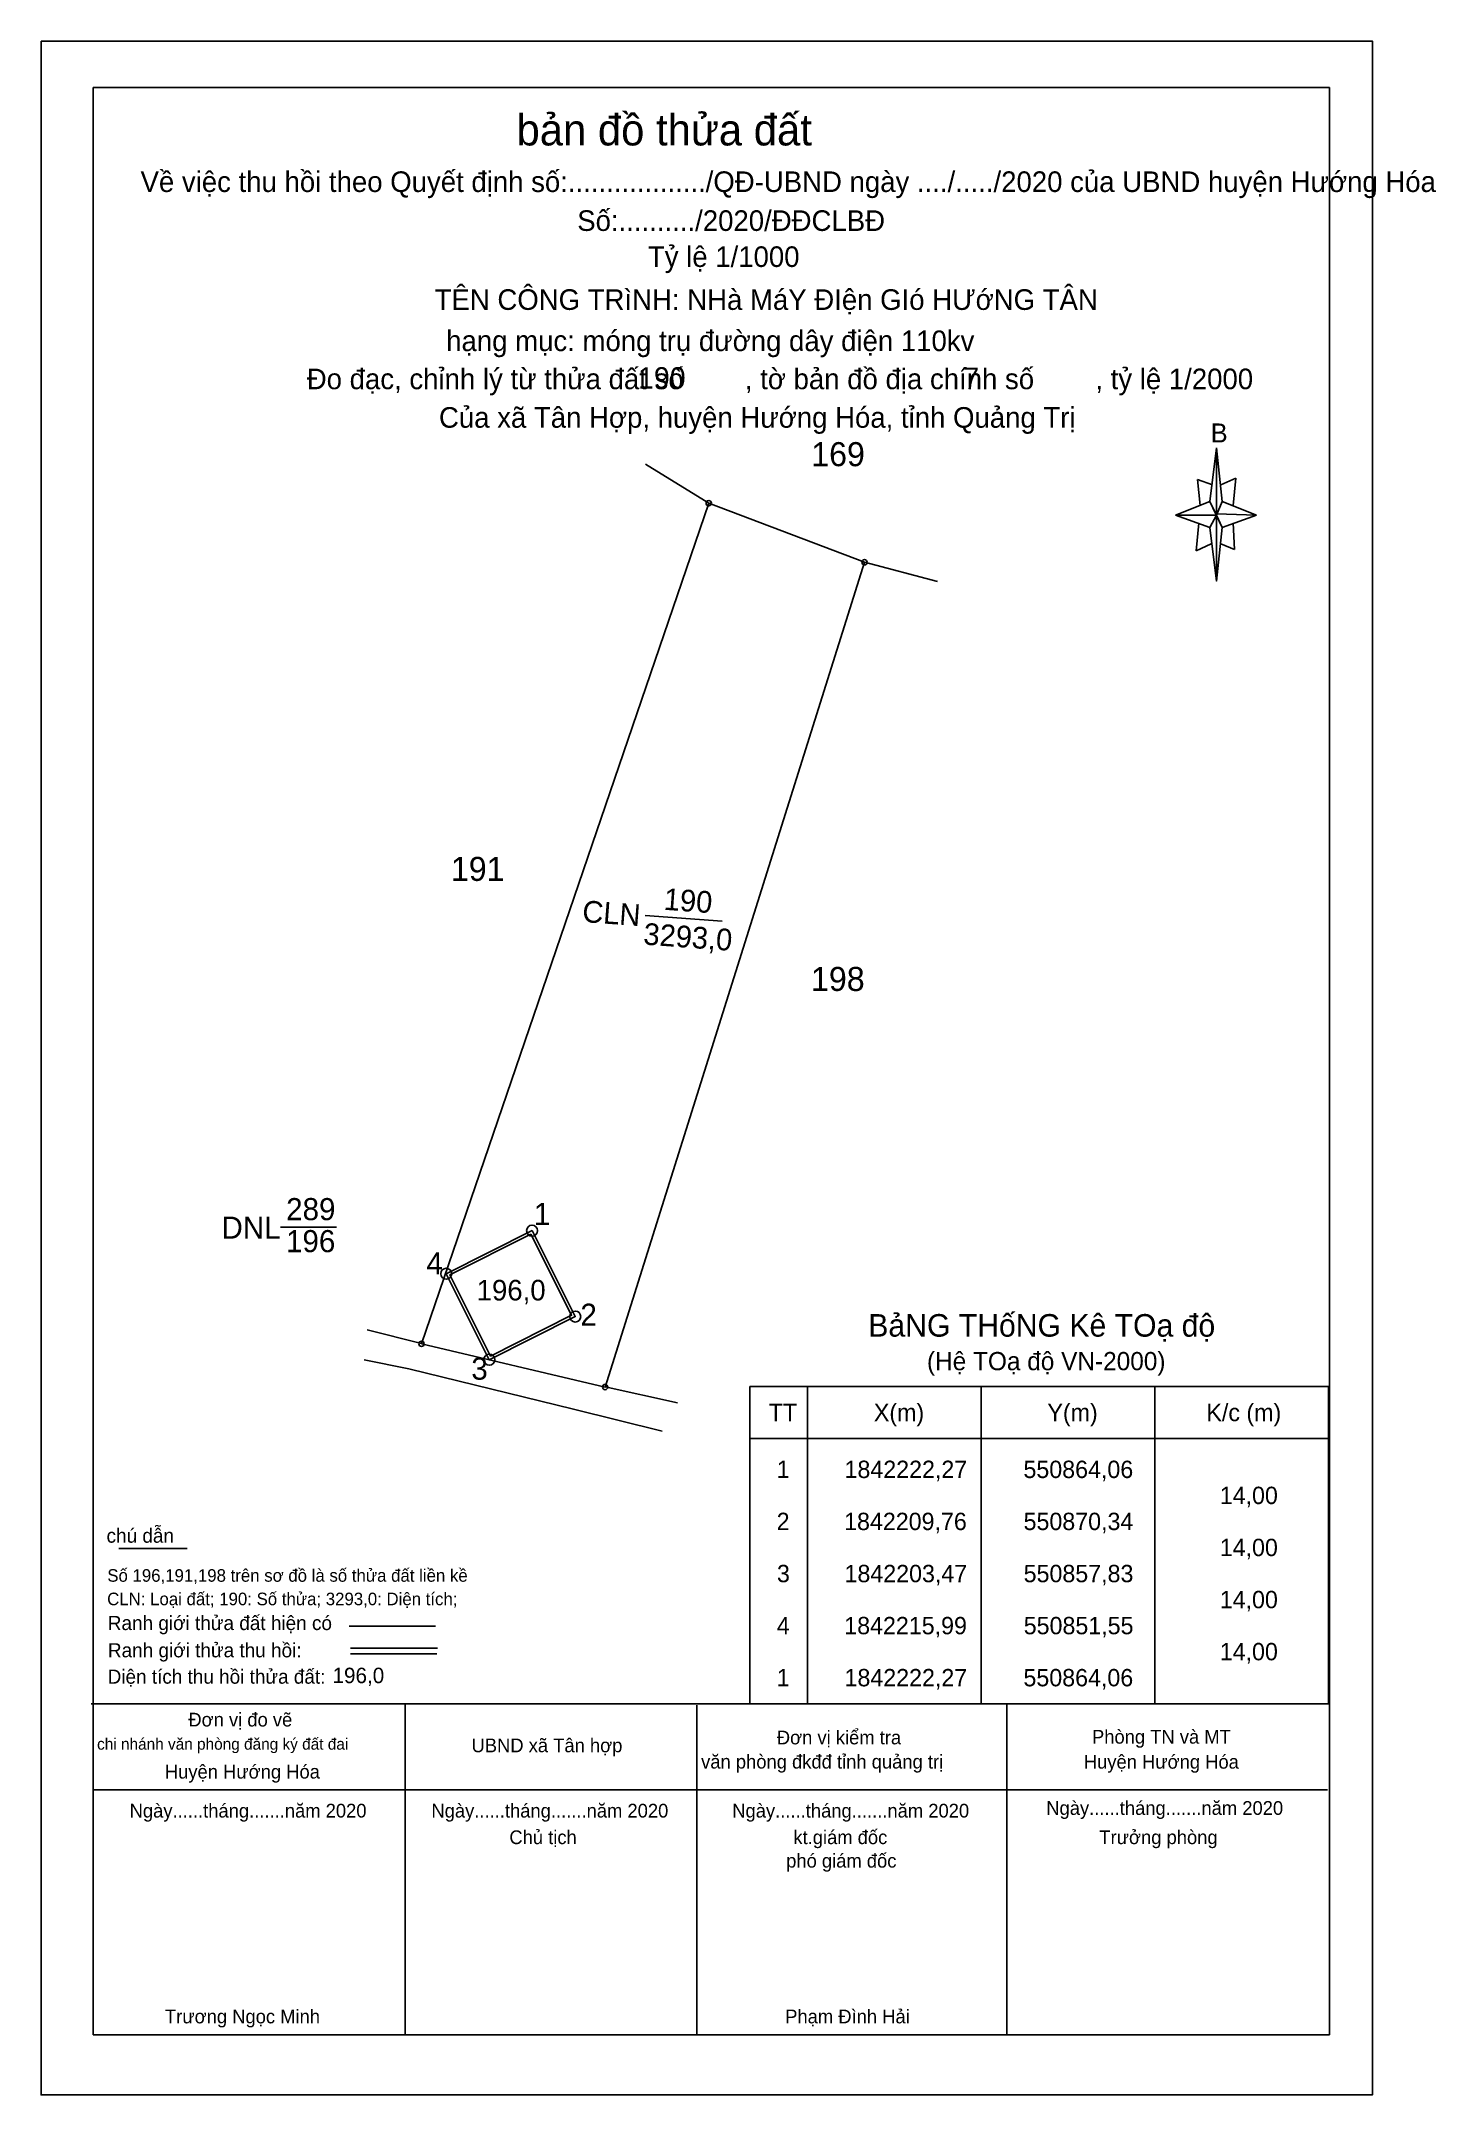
# Model space of a CAD drawing. Extents: x 550793 to 550996, y 1842096 to 1842395.
import ezdxf

# ---------------------------------------------------------------- set-up
doc = ezdxf.new("R2010")
doc.units = 0
for name, color, linetype in [('Default', 7, 'Continuous'), ('Level 1', 7, 'Continuous'), ('Level 10', 7, 'Continuous'), ('Level 13', 7, 'Continuous'), ('Level 17', 7, 'Continuous'), ('Level 2', 7, 'Continuous'), ('Level 22', 7, 'Continuous'), ('Level 43', 7, 'Continuous'), ('Level 45', 7, 'Continuous'), ('Level 59', 7, 'Continuous')]:
    doc.layers.add(name, color=color, linetype=linetype)

msp = doc.modelspace()

# ---------------------------------------------------------------- linework, layer by layer
at = {"layer": 'Default'}
for p, q in [((550800.16, 1842105.14), (550800.16, 1842388.74)), ((550800.16, 1842388.74), (550980.16, 1842388.74)), ((550980.16, 1842388.74), (550980.16, 1842105.14)), ((550962.73, 1842328.47), (550963.73, 1842336.27)), ((550963.13, 1842330.87), (550960.93, 1842331.67)), ((550960.93, 1842331.67), (550961.33, 1842327.87)), ((550964.33, 1842330.87), (550966.53, 1842331.87)), ((550966.53, 1842331.87), (550966.13, 1842327.87)), ((550962.73, 1842328.47), (550957.73, 1842326.47)), ((550957.73, 1842326.47), (550962.73, 1842328.47)), ((550963.73, 1842326.47), (550962.73, 1842328.47)), ((550962.73, 1842328.47), (550964.53, 1842324.67)), ((550964.53, 1842328.47), (550969.53, 1842326.47)), ((550962.73, 1842324.67), (550957.73, 1842326.47)), ((550963.73, 1842326.47), (550957.73, 1842326.47)), ((550961.13, 1842325.27), (550960.73, 1842321.27)), ((550969.53, 1842326.47), (550963.73, 1842326.67)), ((550963.73, 1842326.67), (550963.73, 1842326.47)), ((550963.73, 1842326.47), (550964.53, 1842324.67)), ((550964.53, 1842324.67), (550963.73, 1842316.87)), ((550964.53, 1842324.67), (550969.53, 1842326.47)), ((550964.53, 1842324.67), (550969.53, 1842326.47)), ((550966.13, 1842325.27), (550966.33, 1842321.47)), ((550960.73, 1842321.27), (550962.93, 1842322.27)), ((550966.33, 1842321.47), (550964.33, 1842322.27)), ((550803.89, 1842175.97), (550813.85, 1842175.97)), ((550837.44, 1842164.67), (550850.01, 1842164.67)), ((550837.63, 1842161.49), (550850.28, 1842161.49)), ((550837.63, 1842160.64), (550850.2, 1842160.64)), ((550799.87, 1842153.38), (550845.56, 1842153.38)), ((550845.56, 1842153.38), (550888.04, 1842153.38)), ((550845.56, 1842105.14), (550845.56, 1842153.28)), ((550888.04, 1842153.38), (550933.17, 1842153.38)), ((550888.04, 1842105.14), (550888.04, 1842153.16)), ((550933.17, 1842105.14), (550933.17, 1842153.38)), ((550933.17, 1842153.38), (550979.87, 1842153.38)), ((550800.16, 1842140.86), (550845.56, 1842140.86)), ((550845.56, 1842140.86), (550888.04, 1842140.86)), ((550888.04, 1842140.86), (550933.17, 1842140.86)), ((550933.17, 1842140.86), (550979.87, 1842140.86)), ((550845.56, 1842105.14), (550800.16, 1842105.14)), ((550980.16, 1842105.14), (550933.17, 1842105.14))]:
    msp.add_line(p, q, dxfattribs=at)
for points in [[(550792.57, 1842395.5), (550986.41, 1842395.5), (550986.41, 1842096.41), (550792.57, 1842096.41)], [(550963.73, 1842336.27), (550964.53, 1842328.47), (550963.73, 1842326.47)], [(550963.73, 1842326.47), (550963.73, 1842316.87), (550962.73, 1842324.67)]]:
    msp.add_lwpolyline(points, close=True, dxfattribs=at)
for points in [[(550888.04, 1842105.14), (550845.56, 1842105.14)], [(550933.17, 1842105.14), (550888.04, 1842105.14)]]:
    msp.add_lwpolyline(points, dxfattribs=at)
at = {"layer": 'Level 1'}
msp.add_lwpolyline([(550863.88, 1842221.73), (550869.8, 1842209.94), (550858.01, 1842204.01), (550852.08, 1842215.81)], close=True, dxfattribs=at)
at = {"layer": 'Level 10'}
for p, q in [((550880.58, 1842333.88), (550889.78, 1842328.22)), ((550847.96, 1842205.79), (550889.77, 1842328.2)), ((550889.77, 1842328.2), (550912.46, 1842319.6)), ((550912.46, 1842319.6), (550874.69, 1842199.49)), ((550912.46, 1842319.6), (550923.08, 1842316.81)), ((550840.03, 1842207.82), (550847.98, 1842205.83)), ((550874.69, 1842199.49), (550847.96, 1842205.79)), ((550839.63, 1842203.44), (550846.12, 1842202.12)), ((550846.12, 1842202.12), (550870.09, 1842196.28)), ((550874.7, 1842199.53), (550885.24, 1842197.21)), ((550870.09, 1842196.28), (550883.02, 1842193.05))]:
    msp.add_line(p, q, dxfattribs=at)
at = {"layer": 'Level 17'}
for centre in [(550889.77, 1842328.2), (550912.46, 1842319.6), (550847.96, 1842205.79), (550874.69, 1842199.49)]:
    msp.add_circle(centre, 0.386, dxfattribs=at)
at = {"layer": 'Level 2'}
msp.add_lwpolyline([(550864.06, 1842222.27), (550870.34, 1842209.76), (550857.83, 1842203.47), (550851.55, 1842215.99)], close=True, dxfattribs=at)
at = {"layer": 'Level 22'}
msp.add_line((550827.42, 1842222.78), (550835.57, 1842222.78), dxfattribs=at)
msp.add_circle((550864.06, 1842222.27), 0.8, dxfattribs=at)
at = {"layer": 'Level 43'}
for centre in [(550864.06, 1842222.27), (550851.55, 1842215.99), (550870.34, 1842209.76), (550857.83, 1842203.47)]:
    msp.add_circle(centre, 0.8, dxfattribs=at)
at = {"layer": 'Level 45'}
msp.add_line((550880.5, 1842268.14), (550891.73, 1842267.33), dxfattribs=at)
at = {"layer": 'Level 59'}
for p, q in [((550895.75, 1842199.58), (550980.02, 1842199.58)), ((550895.75, 1842199.58), (550895.75, 1842153.38)), ((550904.18, 1842199.58), (550904.18, 1842153.38)), ((550929.46, 1842199.58), (550929.46, 1842153.38)), ((550954.74, 1842199.58), (550954.74, 1842153.38)), ((550980.02, 1842199.58), (550980.02, 1842153.38)), ((550895.75, 1842191.99), (550980.02, 1842191.99)), ((550895.75, 1842153.38), (550980.02, 1842153.38))]:
    msp.add_line(p, q, dxfattribs=at)

# ---------------------------------------------------------------- texts
at = {"layer": 'Default'}
for s, height, p in [('bản đồ thửa đất', 4.5522, (550861.79, 1842380.3)), ('Về việc thu hồi theo Quyết định số:................../QĐ-UBND ngày ..../...../2020 của UBND huyện Hướng Hóa ', 3, (550807.05, 1842373.52)), ('Số:........../2020/ĐĐCLBĐ', 3, (550870.63, 1842367.85)), ('Tỷ lệ 1/1000', 3, (550880.92, 1842362.6)), ('TÊN CÔNG TRìNH: NHà MáY ĐIện GIó HƯớNG TÂN ', 3, (550849.87, 1842356.35)), ('hạng mục: móng trụ đường dây điện 110kv', 3, (550851.55, 1842350.35)), ('Đo đạc, chỉnh lý từ thửa đất số        , tờ bản đồ địa chính số        , tỷ lệ 1/2000', 3, (550831.25, 1842344.8)), ('190', 3.108, (550879.48, 1842344.9)), ('7', 3.11, (550926.85, 1842344.85)), ('Của xã Tân Hợp, huyện Hướng Hóa, tỉnh Quảng Trị', 3, (550850.5, 1842339.19)), ('B', 2.76, (550962.87, 1842337.05)), ('BảNG THốNG Kê TOạ độ ', 3.2834, (550913.01, 1842206.83)), ('(Hệ TOạ độ VN-2000)', 2.6552, (550921.55, 1842201.94)), ('chú dẫn', 2.063, (550802.1, 1842176.82)), ('Số 196,191,198 trên sơ đồ là số thửa đất liền kề', 1.8293, (550802.21, 1842171.14)), ('CLN: Loại đất; 190: Số thửa; 3293,0: Diện tích;', 1.8293, (550802.19, 1842167.72)), ('Ranh giới thửa đất hiện có ', 2.063, (550802.28, 1842164.1)), ('Ranh giới thửa thu hồi:', 2.063, (550802.3, 1842160.13)), ('Diện tích thu hồi thửa đất:', 2.06, (550802.26, 1842156.29)), ('Đơn vị đo vẽ', 2, (550814.01, 1842150.06)), ('chi nhánh văn phòng đăng ký đất đai', 1.6732, (550800.72, 1842146.68)), ('UBND xã Tân hợp', 2, (550855.24, 1842146.31)), ('Đơn vị kiểm tra', 2, (550899.69, 1842147.46)), ('Phòng TN và MT', 2, (550945.58, 1842147.56)), ('văn phòng đkđđ tỉnh quảng trị', 2, (550888.67, 1842143.94)), ('Huyện Hướng Hóa', 2, (550944.39, 1842143.92)), ('Huyện Hướng Hóa', 2, (550810.59, 1842142.48)), ('Ngày......tháng.......năm 2020', 2, (550938.92, 1842137.19)), ('Ngày......tháng.......năm 2020', 2, (550805.46, 1842136.8)), ('Ngày......tháng.......năm 2020', 2, (550849.4, 1842136.8)), ('Ngày......tháng.......năm 2020', 2, (550893.2, 1842136.8)), ('Chủ tịch', 2, (550860.75, 1842132.93)), ('kt.giám đốc', 2, (550902.1, 1842132.93)), ('Trưởng phòng', 2, (550946.65, 1842132.93)), ('phó giám đốc', 2, (550901.05, 1842129.51)), ('Trương Ngọc Minh', 2, (550810.61, 1842106.83)), ('Phạm Đình Hải', 2, (550900.91, 1842106.83))]:
    msp.add_text(s, height=height, dxfattribs=at).set_placement(p)
at = {"layer": 'Level 1'}
for height, p in [(3, (550855.99, 1842212.1)), (2.25, (550835, 1842156.37))]:
    msp.add_text('196,0', height=height, dxfattribs=at).set_placement(p)
at = {"layer": 'Level 13'}
for s, p in [('169', (550904.7, 1842333.59)), ('191', (550852.24, 1842273.2)), ('198', (550904.67, 1842257.17))]:
    msp.add_text(s, height=3.5, dxfattribs=at).set_placement(p)
at = {"layer": 'Level 43'}
for s, height, p in [('289', 3.218, (550828.25, 1842223.79)), ('1', 3.22, (550864.32, 1842223.09)), ('DNL', 3.218, (550818.83, 1842221.1)), ('196', 3.218, (550828.23, 1842219.13)), ('4', 3.22, (550848.66, 1842215.91)), ('2', 3.22, (550871.09, 1842208.41)), ('3', 3.22, (550855.21, 1842200.56))]:
    msp.add_text(s, height=height, dxfattribs=at).set_placement(p)
at = {"layer": 'Level 45'}
for s, p in [('190', (550883.15, 1842269)), ('CLN', (550871.29, 1842267.22)), ('3293,0', (550880.19, 1842263.94))]:
    msp.add_text(s, height=3.161, rotation=355.8685, dxfattribs=at).set_placement(p)
at = {"layer": 'Level 59'}
for s, height, p in [(' TT', 2.528, (550897.58, 1842194.52)), (' X(m)', 2.528, (550912.88, 1842194.52)), (' Y(m)', 2.528, (550938.15, 1842194.52)), ('K/c (m)', 2.528, (550962.24, 1842194.52)), (' 1', 2.528, (550898.73, 1842186.24)), (' 1842222,27', 2.5279, (550908.61, 1842186.24)), (' 550864,06', 2.528, (550934.66, 1842186.24)), (' 14,00', 2.528, (550963.24, 1842182.45)), (' 2', 2.528, (550898.73, 1842178.66)), (' 1842209,76', 2.5279, (550908.55, 1842178.66)), (' 550870,34', 2.528, (550934.68, 1842178.66)), (' 14,00', 2.528, (550963.24, 1842174.87)), (' 3', 2.528, (550898.77, 1842171.07)), (' 1842203,47', 2.5279, (550908.61, 1842171.07)), (' 550857,83', 2.528, (550934.69, 1842171.07)), (' 14,00', 2.528, (550963.24, 1842167.28)), (' 4', 2.528, (550898.75, 1842163.49)), (' 1842215,99', 2.5279, (550908.57, 1842163.49)), (' 550851,55', 2.528, (550934.7, 1842163.49)), (' 14,00', 2.528, (550963.24, 1842159.7)), (' 1', 2.528, (550898.73, 1842155.91)), (' 1842222,27', 2.5279, (550908.61, 1842155.91)), (' 550864,06', 2.528, (550934.66, 1842155.91))]:
    msp.add_text(s, height=height, dxfattribs=at).set_placement(p)

doc.saveas('drawing.dxf')
